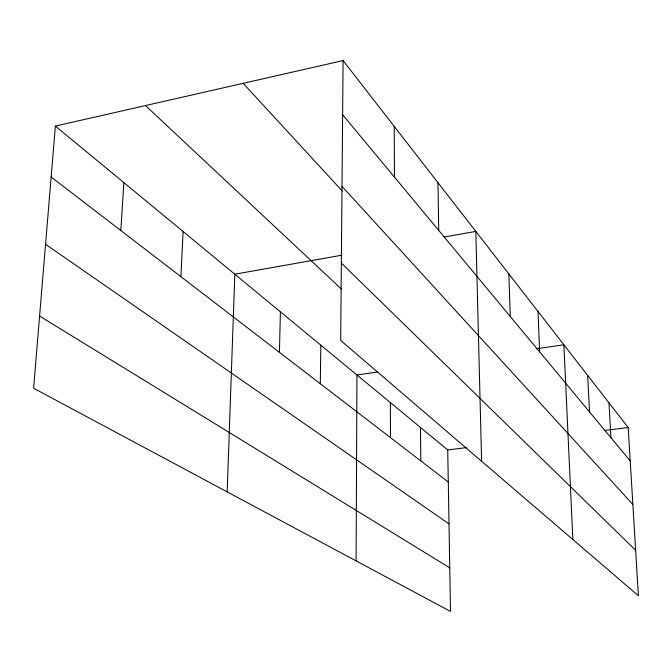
<?xml version="1.0" encoding="UTF-8"?>
<svg xmlns="http://www.w3.org/2000/svg" width="672" height="672" viewBox="0 0 672 672"><rect width="100%" height="100%" fill="white"/><g stroke="black" fill="none" stroke-linecap="round" stroke-linejoin="round"><path stroke-width="1.01" d="M356.101 560.885L356.95 375.01L377.555 371.994M343.09 60.572L340.679 340.427L638.4 595.728L628.194 427.552L343.09 60.572L55.373 126.084L33.6 388.248L450.509 611.428L447.728 449.938L55.373 126.084M320.309 383.729L320.821 345.19M279.434 352.338L280.392 311.816M227.178 491.87L234.83 274.21L341.788 255.209M180.911 276.671L183.103 231.512M120.792 230.496L123.875 182.624M444.1 237.04L475.81 231.412L481.614 461.286M536.214 348.802L563.875 344.761L572.863 539.532M447.728 449.938L466.309 447.636M604.279 430.517L628.194 427.552M39.598 316.058L449.761 567.848M45.553 244.28L449.005 523.858M51.139 177.005L448.283 482.017M145.488 105.563L341.485 289.128M341.351 263.063L635.645 550.292M243.18 83.32L342.325 191.092M342.006 186.371L632.856 504.462M342.619 114.694L630.218 460.908M608.975 402.814L610.94 437.707M587.656 375.371L589.537 411.944M538.003 311.464L539.624 351.859M508.872 273.966L510.283 316.537M437.968 182.7L438.724 230.387M420.462 427.434L420.823 460.925M394.22 126.395L394.464 177.106M390.356 402.587L390.482 437.623"/></g></svg>
